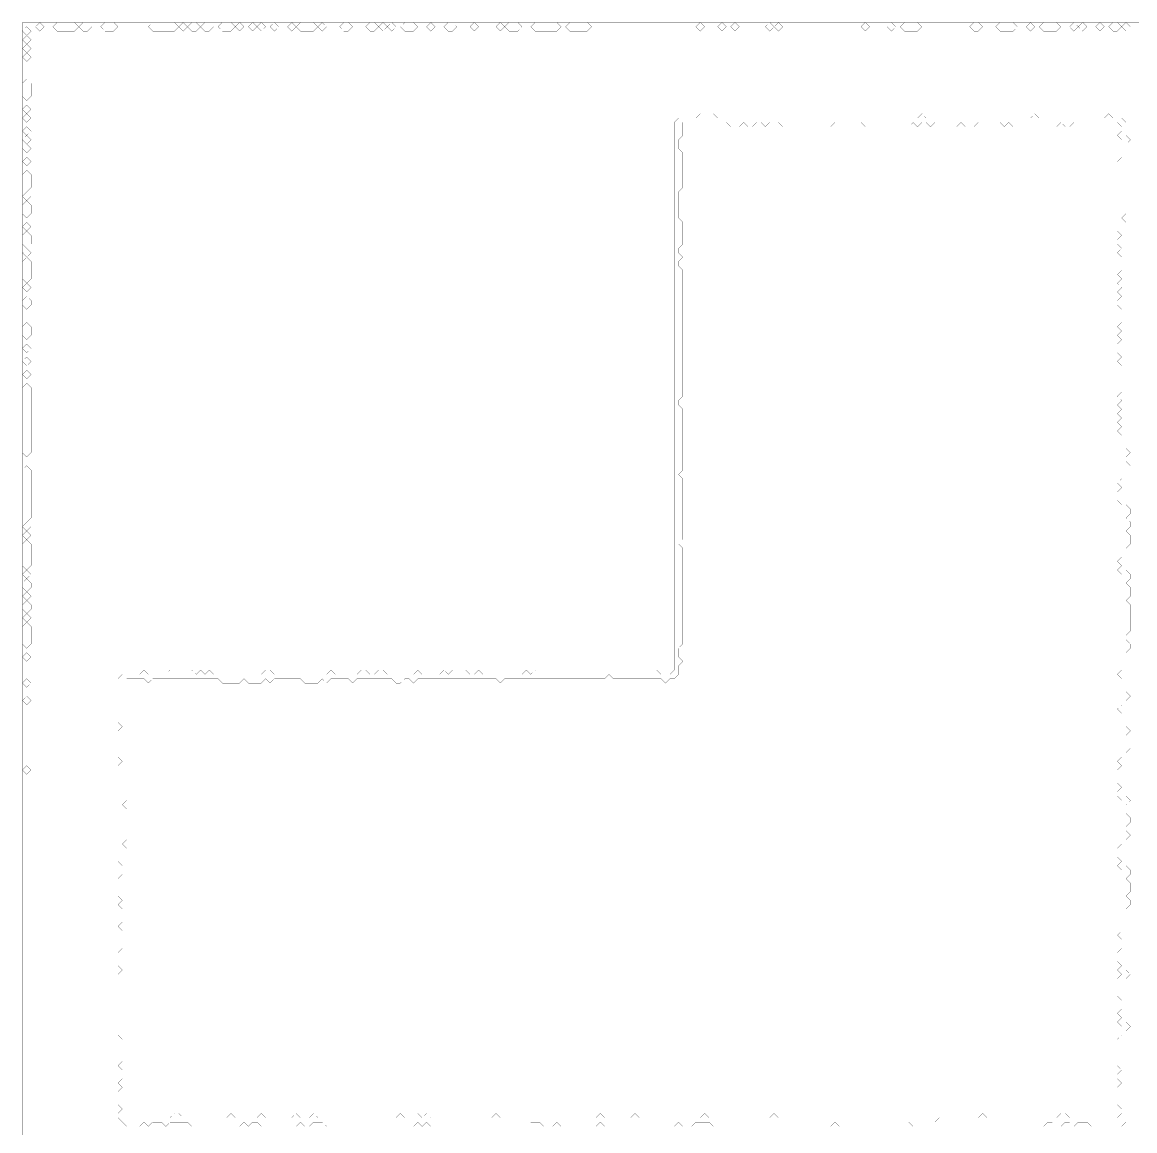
# Model space of a CAD drawing. Header units: metres. Extents: x 0 to 5079, y -5079 to 0.
# Drawn here: x 0 to 2544, y -2535 to 0 of the extents above; entities that cross this region are included whole.
import ezdxf

# ---------------------------------------------------------------- set-up
doc = ezdxf.new("R2010")
doc.units = ezdxf.units.M
doc.layers.add('conductor', color=1, linetype='Continuous')
doc.layers.add('substrate', color=5, linetype='Continuous')

msp = doc.modelspace()

# ---------------------------------------------------------------- linework, layer by layer
at = {"layer": 'conductor', "const_width": 0.5}
msp.add_lwpolyline([(1510.8, -228.6), (1510.8, -238.5), (1510.8, -248.5), (1510.8, -258.4), (1500.9, -268.4), (1500.9, -278.3), (1500.9, -288.2), (1510.8, -298.2), (1510.8, -308.1), (1510.8, -318.1), (1510.8, -328), (1510.8, -337.9), (1510.8, -347.9), (1510.8, -357.8), (1510.8, -367.8), (1510.8, -377.7), (1500.9, -387.6), (1500.9, -397.6), (1500.9, -407.5), (1500.9, -417.5), (1500.9, -427.4), (1500.9, -437.3), (1500.9, -447.3), (1510.8, -457.2), (1510.8, -467.2), (1510.8, -477.1), (1510.8, -487), (1510.8, -497), (1510.8, -506.9), (1500.9, -516.9), (1500.9, -526.8), (1510.8, -536.7), (1500.9, -546.7), (1500.9, -556.6), (1510.8, -566.5), (1510.8, -576.5), (1510.8, -586.4), (1510.8, -596.4), (1510.8, -606.3), (1510.8, -616.2), (1510.8, -626.2), (1510.8, -636.1), (1510.8, -646.1), (1510.8, -656), (1510.8, -665.9), (1510.8, -675.9), (1510.8, -685.8), (1510.8, -695.8), (1510.8, -705.7), (1510.8, -715.6), (1510.8, -725.6), (1510.8, -735.5), (1510.8, -745.5), (1510.8, -755.4), (1510.8, -765.3), (1510.8, -775.3), (1510.8, -785.2), (1510.8, -795.2), (1510.8, -805.1), (1510.8, -815), (1510.8, -825), (1510.8, -834.9), (1510.8, -844.9), (1510.8, -854.8), (1500.9, -864.7), (1500.9, -874.7), (1510.8, -884.6), (1510.8, -894.6), (1510.8, -904.5), (1510.8, -914.4), (1510.8, -924.4), (1510.8, -934.3), (1510.8, -944.2), (1510.8, -954.2), (1510.8, -964.1), (1510.8, -974.1), (1510.8, -984), (1510.8, -993.9), (1510.8, -1003.9), (1510.8, -1013.8), (1510.8, -1023.8), (1500.9, -1033.7), (1510.8, -1043.6), (1510.8, -1053.6), (1510.8, -1063.5), (1510.8, -1073.5), (1510.8, -1083.4), (1510.8, -1093.3), (1510.8, -1103.3), (1510.8, -1113.2), (1510.8, -1123.2), (1510.8, -1133.1), (1510.8, -1143), (1510.8, -1153), (1510.8, -1162.9), (1510.8, -1172.9), (1510.8, -1182.8), (1500.9, -1192.7), (1510.8, -1202.7), (1510.8, -1212.6), (1510.8, -1222.6), (1510.8, -1232.5), (1510.8, -1242.4), (1510.8, -1252.4), (1510.8, -1262.3), (1510.8, -1272.2), (1510.8, -1282.2), (1510.8, -1292.1), (1510.8, -1302.1), (1510.8, -1312), (1510.8, -1321.9), (1510.8, -1331.9), (1510.8, -1341.8), (1510.8, -1351.8), (1510.8, -1361.7), (1510.8, -1371.6), (1510.8, -1381.6), (1510.8, -1391.5), (1510.8, -1401.5), (1510.8, -1411.4), (1510.8, -1421.3), (1500.9, -1431.3), (1500.9, -1441.2), (1500.9, -1451.2), (1510.8, -1461.1), (1500.9, -1471), (1500.9, -1481), (1500.9, -1490.9), (1490.9, -1500.9), (1481, -1500.9), (1471, -1510.8), (1461.1, -1500.9), (1451.2, -1500.9), (1441.2, -1500.9), (1431.3, -1500.9), (1421.3, -1500.9), (1411.4, -1500.9), (1401.5, -1500.9), (1391.5, -1500.9), (1381.6, -1500.9), (1371.6, -1500.9), (1361.7, -1500.9), (1351.8, -1500.9), (1341.8, -1490.9), (1331.9, -1500.9), (1321.9, -1500.9), (1312, -1500.9), (1302.1, -1500.9), (1292.1, -1500.9), (1282.2, -1500.9), (1272.2, -1500.9), (1262.3, -1500.9), (1252.4, -1500.9), (1242.4, -1500.9), (1232.5, -1500.9), (1222.6, -1500.9), (1212.6, -1500.9), (1202.7, -1500.9), (1192.7, -1500.9), (1182.8, -1500.9), (1172.9, -1500.9), (1162.9, -1500.9), (1153, -1500.9), (1143, -1500.9), (1133.1, -1500.9), (1123.2, -1500.9), (1113.2, -1500.9), (1103.3, -1500.9), (1093.3, -1510.8), (1083.4, -1500.9), (1073.5, -1500.9), (1063.5, -1500.9), (1053.6, -1500.9), (1043.6, -1500.9), (1033.7, -1500.9), (1023.8, -1500.9), (1013.8, -1500.9), (1003.9, -1500.9), (993.9, -1500.9), (984, -1500.9), (974.1, -1500.9), (964.1, -1500.9), (954.2, -1500.9), (944.2, -1500.9), (934.3, -1500.9), (924.4, -1500.9), (914.4, -1500.9), (904.5, -1500.9), (894.6, -1510.8), (884.6, -1500.9), (874.7, -1500.9), (864.7, -1510.8), (854.8, -1510.8), (844.9, -1500.9), (834.9, -1500.9), (825, -1500.9), (815, -1500.9), (805.1, -1500.9), (795.2, -1500.9), (785.2, -1500.9), (775.3, -1500.9), (765.3, -1500.9), (755.4, -1510.8), (745.5, -1500.9), (735.5, -1500.9), (725.6, -1500.9), (715.6, -1500.9), (705.7, -1500.9), (695.8, -1510.8), (685.8, -1500.9), (675.9, -1510.8), (665.9, -1510.8), (656, -1510.8), (646.1, -1510.8), (636.1, -1500.9), (626.2, -1500.9), (616.2, -1500.9), (606.3, -1500.9), (596.4, -1500.9), (586.4, -1500.9), (576.5, -1500.9), (566.5, -1510.8), (556.6, -1500.9), (546.7, -1510.8), (536.7, -1510.8), (526.8, -1510.8), (516.9, -1510.8), (506.9, -1500.9), (497, -1510.8), (487, -1510.8), (477.1, -1510.8), (467.2, -1510.8), (457.2, -1510.8), (447.3, -1500.9), (437.3, -1500.9), (427.4, -1500.9), (417.5, -1500.9), (407.5, -1500.9), (397.6, -1500.9), (387.6, -1500.9), (377.7, -1500.9), (367.8, -1500.9), (357.8, -1500.9), (347.9, -1500.9), (337.9, -1500.9), (328, -1500.9), (318.1, -1500.9), (308.1, -1500.9), (298.2, -1500.9), (288.2, -1510.8), (278.3, -1500.9), (268.4, -1500.9), (258.4, -1500.9), (248.5, -1500.9), (238.5, -1500.9), (238.5, -1510.8), (238.5, -1520.7), (238.5, -1530.7), (238.5, -1540.6), (238.5, -1550.6), (238.5, -1560.5), (238.5, -1570.4), (238.5, -1580.4), (238.5, -1590.3), (238.5, -1600.3), (238.5, -1610.2), (238.5, -1620.1), (238.5, -1630.1), (238.5, -1640), (238.5, -1649.9), (238.5, -1659.9), (238.5, -1669.8), (238.5, -1679.8), (238.5, -1689.7), (238.5, -1699.6), (238.5, -1709.6), (238.5, -1719.5), (238.5, -1729.5), (238.5, -1739.4), (238.5, -1749.3), (238.5, -1759.3), (238.5, -1769.2), (238.5, -1779.2), (228.6, -1789.1), (238.5, -1799), (238.5, -1809), (238.5, -1818.9), (238.5, -1828.9), (238.5, -1838.8), (238.5, -1848.7), (238.5, -1858.7), (238.5, -1868.6), (228.6, -1878.6), (238.5, -1888.5), (238.5, -1898.4), (238.5, -1908.4), (238.5, -1918.3), (238.5, -1928.3), (238.5, -1938.2), (238.5, -1948.1), (238.5, -1958.1), (238.5, -1968), (238.5, -1978), (238.5, -1987.9), (238.5, -1997.8), (238.5, -2007.8), (238.5, -2017.7), (238.5, -2027.6), (238.5, -2037.6), (238.5, -2047.5), (238.5, -2057.5), (238.5, -2067.4), (238.5, -2077.3), (238.5, -2087.3), (238.5, -2097.2), (238.5, -2107.2), (238.5, -2117.1), (238.5, -2127), (238.5, -2137), (238.5, -2146.9), (238.5, -2156.9), (238.5, -2166.8), (238.5, -2176.7), (238.5, -2186.7), (238.5, -2196.6), (238.5, -2206.6), (238.5, -2216.5), (238.5, -2226.4), (238.5, -2236.4), (238.5, -2246.3), (238.5, -2256.3), (238.5, -2266.2), (238.5, -2276.1), (238.5, -2286.1), (238.5, -2296), (238.5, -2306), (238.5, -2315.9), (238.5, -2325.8), (238.5, -2335.8), (238.5, -2345.7), (238.5, -2355.7), (238.5, -2365.6), (238.5, -2375.5), (238.5, -2385.5), (238.5, -2395.4), (238.5, -2405.3), (238.5, -2415.3), (238.5, -2425.2), (238.5, -2435.2), (238.5, -2445.1), (238.5, -2455), (238.5, -2465), (238.5, -2474.9), (238.5, -2484.9), (238.5, -2494.8), (238.5, -2504.7), (248.5, -2504.7), (258.4, -2504.7), (268.4, -2504.7), (278.3, -2504.7), (288.2, -2504.7), (298.2, -2504.7), (308.1, -2504.7), (318.1, -2504.7), (328, -2504.7), (337.9, -2504.7), (347.9, -2494.8), (357.8, -2494.8), (367.8, -2504.7), (377.7, -2504.7), (387.6, -2504.7), (397.6, -2504.7), (407.5, -2504.7), (417.5, -2504.7), (427.4, -2504.7), (437.3, -2504.7), (447.3, -2504.7), (457.2, -2504.7), (467.2, -2504.7), (477.1, -2494.8), (487, -2504.7), (497, -2504.7), (506.9, -2504.7), (516.9, -2504.7), (526.8, -2504.7), (536.7, -2504.7), (546.7, -2494.8), (556.6, -2504.7), (566.5, -2504.7), (576.5, -2504.7), (586.4, -2504.7), (596.4, -2504.7), (606.3, -2504.7), (616.2, -2504.7), (626.2, -2494.8), (636.1, -2504.7), (646.1, -2504.7), (656, -2504.7), (665.9, -2494.8), (675.9, -2504.7), (685.8, -2504.7), (695.8, -2504.7), (705.7, -2504.7), (715.6, -2504.7), (725.6, -2504.7), (735.5, -2504.7), (745.5, -2504.7), (755.4, -2504.7), (765.3, -2504.7), (775.3, -2504.7), (785.2, -2504.7), (795.2, -2504.7), (805.1, -2504.7), (815, -2504.7), (825, -2504.7), (834.9, -2504.7), (844.9, -2504.7), (854.8, -2504.7), (864.7, -2494.8), (874.7, -2504.7), (884.6, -2504.7), (894.6, -2504.7), (904.5, -2494.8), (914.4, -2504.7), (924.4, -2494.8), (934.3, -2504.7), (944.2, -2504.7), (954.2, -2504.7), (964.1, -2504.7), (974.1, -2504.7), (984, -2504.7), (993.9, -2504.7), (1003.9, -2504.7), (1013.8, -2504.7), (1023.8, -2504.7), (1033.7, -2504.7), (1043.6, -2504.7), (1053.6, -2504.7), (1063.5, -2504.7), (1073.5, -2504.7), (1083.4, -2494.8), (1093.3, -2504.7), (1103.3, -2504.7), (1113.2, -2504.7), (1123.2, -2504.7), (1133.1, -2504.7), (1143, -2504.7), (1153, -2504.7), (1162.9, -2504.7), (1172.9, -2504.7), (1182.8, -2504.7), (1192.7, -2504.7), (1202.7, -2504.7), (1212.6, -2504.7), (1222.6, -2504.7), (1232.5, -2504.7), (1242.4, -2504.7), (1252.4, -2504.7), (1262.3, -2504.7), (1272.2, -2504.7), (1282.2, -2504.7), (1292.1, -2504.7), (1302.1, -2504.7), (1312, -2504.7), (1321.9, -2494.8), (1331.9, -2504.7), (1341.8, -2504.7), (1351.8, -2504.7), (1361.7, -2504.7), (1371.6, -2504.7), (1381.6, -2504.7), (1391.5, -2504.7), (1401.5, -2494.8), (1411.4, -2504.7), (1421.3, -2504.7), (1431.3, -2504.7), (1441.2, -2504.7), (1451.2, -2504.7), (1461.1, -2504.7), (1471, -2504.7), (1481, -2504.7), (1490.9, -2504.7), (1500.9, -2504.7), (1510.8, -2504.7), (1520.7, -2504.7), (1530.7, -2504.7), (1540.6, -2504.7), (1550.6, -2504.7), (1560.5, -2494.8), (1570.4, -2504.7), (1580.4, -2504.7), (1590.3, -2504.7), (1600.3, -2504.7), (1610.2, -2504.7), (1620.1, -2504.7), (1630.1, -2504.7), (1640, -2504.7), (1649.9, -2504.7), (1659.9, -2504.7), (1669.8, -2504.7), (1679.8, -2504.7), (1689.7, -2504.7), (1699.6, -2504.7), (1709.6, -2504.7), (1719.5, -2494.8), (1729.5, -2504.7), (1739.4, -2504.7), (1749.3, -2504.7), (1759.3, -2504.7), (1769.2, -2504.7), (1779.2, -2504.7), (1789.1, -2504.7), (1799, -2504.7), (1809, -2504.7), (1818.9, -2504.7), (1828.9, -2504.7), (1838.8, -2504.7), (1848.7, -2504.7), (1858.7, -2504.7), (1868.6, -2504.7), (1878.6, -2504.7), (1888.5, -2504.7), (1898.4, -2504.7), (1908.4, -2504.7), (1918.3, -2504.7), (1928.3, -2504.7), (1938.2, -2504.7), (1948.1, -2504.7), (1958.1, -2504.7), (1968, -2504.7), (1978, -2504.7), (1987.9, -2504.7), (1997.8, -2504.7), (2007.8, -2504.7), (2017.7, -2504.7), (2027.6, -2504.7), (2037.6, -2504.7), (2047.5, -2504.7), (2057.5, -2504.7), (2067.4, -2504.7), (2077.3, -2504.7), (2087.3, -2514.7), (2097.2, -2504.7), (2107.2, -2504.7), (2117.1, -2504.7), (2127, -2504.7), (2137, -2504.7), (2146.9, -2504.7), (2156.9, -2504.7), (2166.8, -2504.7), (2176.7, -2504.7), (2186.7, -2504.7), (2196.6, -2494.8), (2206.6, -2504.7), (2216.5, -2504.7), (2226.4, -2504.7), (2236.4, -2504.7), (2246.3, -2504.7), (2256.3, -2504.7), (2266.2, -2504.7), (2276.1, -2504.7), (2286.1, -2504.7), (2296, -2504.7), (2306, -2504.7), (2315.9, -2504.7), (2325.8, -2504.7), (2335.8, -2504.7), (2345.7, -2504.7), (2355.7, -2504.7), (2365.6, -2504.7), (2375.5, -2494.8), (2385.5, -2494.8), (2395.4, -2504.7), (2405.3, -2504.7), (2415.3, -2504.7), (2425.2, -2504.7), (2435.2, -2504.7), (2445.1, -2504.7), (2455, -2504.7), (2465, -2504.7), (2474.9, -2504.7), (2484.9, -2504.7), (2494.8, -2504.7), (2504.7, -2504.7), (2514.7, -2494.8), (2514.7, -2484.9), (2504.7, -2474.9), (2504.7, -2465), (2504.7, -2455), (2504.7, -2445.1), (2504.7, -2435.2), (2514.7, -2425.2), (2504.7, -2415.3), (2504.7, -2405.3), (2514.7, -2395.4), (2504.7, -2385.5), (2504.7, -2375.5), (2504.7, -2365.6), (2504.7, -2355.7), (2504.7, -2345.7), (2504.7, -2335.8), (2504.7, -2325.8), (2514.7, -2315.9), (2514.7, -2306), (2514.7, -2296), (2504.7, -2286.1), (2514.7, -2276.1), (2504.7, -2266.2), (2514.7, -2256.3), (2514.7, -2246.3), (2514.7, -2236.4), (2504.7, -2226.4), (2504.7, -2216.5), (2504.7, -2206.6), (2504.7, -2196.6), (2504.7, -2186.7), (2514.7, -2176.7), (2504.7, -2166.8), (2514.7, -2156.9), (2504.7, -2146.9), (2504.7, -2137), (2504.7, -2127), (2514.7, -2117.1), (2514.7, -2107.2), (2514.7, -2097.2), (2504.7, -2087.3), (2514.7, -2077.3), (2514.7, -2067.4), (2514.7, -2057.5), (2514.7, -2047.5), (2514.7, -2037.6), (2514.7, -2027.6), (2514.7, -2017.7), (2514.7, -2007.8), (2514.7, -1997.8), (2514.7, -1987.9), (2514.7, -1978), (2514.7, -1968), (2514.7, -1958.1), (2514.7, -1948.1), (2514.7, -1938.2), (2504.7, -1928.3), (2514.7, -1918.3), (2504.7, -1908.4), (2504.7, -1898.4), (2504.7, -1888.5), (2514.7, -1878.6), (2514.7, -1868.6), (2514.7, -1858.7), (2514.7, -1848.7), (2514.7, -1838.8), (2514.7, -1828.9), (2514.7, -1818.9), (2514.7, -1809), (2514.7, -1799), (2514.7, -1789.1), (2514.7, -1779.2), (2504.7, -1769.2), (2504.7, -1759.3), (2514.7, -1749.3), (2504.7, -1739.4), (2504.7, -1729.5), (2504.7, -1719.5), (2504.7, -1709.6), (2514.7, -1699.6), (2504.7, -1689.7), (2514.7, -1679.8), (2514.7, -1669.8), (2514.7, -1659.9), (2514.7, -1649.9), (2514.7, -1640), (2514.7, -1630.1), (2514.7, -1620.1), (2514.7, -1610.2), (2514.7, -1600.3), (2514.7, -1590.3), (2514.7, -1580.4), (2504.7, -1570.4), (2514.7, -1560.5), (2514.7, -1550.6), (2514.7, -1540.6), (2514.7, -1530.7), (2514.7, -1520.7), (2514.7, -1510.8), (2514.7, -1500.9), (2504.7, -1490.9), (2514.7, -1481), (2514.7, -1471), (2514.7, -1461.1), (2514.7, -1451.2), (2514.7, -1441.2), (2514.7, -1431.3), (2514.7, -1421.3), (2514.7, -1411.4), (2514.7, -1401.5), (2514.7, -1391.5), (2514.7, -1381.6), (2514.7, -1371.6), (2514.7, -1361.7), (2514.7, -1351.8), (2514.7, -1341.8), (2514.7, -1331.9), (2514.7, -1321.9), (2514.7, -1312), (2514.7, -1302.1), (2514.7, -1292.1), (2514.7, -1282.2), (2514.7, -1272.2), (2514.7, -1262.3), (2504.7, -1252.4), (2514.7, -1242.4), (2504.7, -1232.5), (2514.7, -1222.6), (2514.7, -1212.6), (2514.7, -1202.7), (2514.7, -1192.7), (2514.7, -1182.8), (2514.7, -1172.9), (2514.7, -1162.9), (2514.7, -1153), (2514.7, -1143), (2514.7, -1133.1), (2514.7, -1123.2), (2514.7, -1113.2), (2514.7, -1103.3), (2504.7, -1093.3), (2504.7, -1083.4), (2504.7, -1073.5), (2514.7, -1063.5), (2504.7, -1053.6), (2514.7, -1043.6), (2514.7, -1033.7), (2514.7, -1023.8), (2514.7, -1013.8), (2514.7, -1003.9), (2514.7, -993.9), (2514.7, -984), (2514.7, -974.1), (2514.7, -964.1), (2514.7, -954.2), (2514.7, -944.2), (2504.7, -934.3), (2514.7, -924.4), (2504.7, -914.4), (2514.7, -904.5), (2504.7, -894.6), (2514.7, -884.6), (2504.7, -874.7), (2514.7, -864.7), (2504.7, -854.8), (2514.7, -844.9), (2514.7, -834.9), (2514.7, -825), (2514.7, -815), (2514.7, -805.1), (2514.7, -795.2), (2514.7, -785.2), (2504.7, -775.3), (2514.7, -765.3), (2504.7, -755.4), (2504.7, -745.5), (2504.7, -735.5), (2514.7, -725.6), (2504.7, -715.6), (2514.7, -705.7), (2504.7, -695.8), (2514.7, -685.8), (2514.7, -675.9), (2514.7, -665.9), (2514.7, -656), (2504.7, -646.1), (2504.7, -636.1), (2514.7, -626.2), (2504.7, -616.2), (2514.7, -606.3), (2504.7, -596.4), (2514.7, -586.4), (2504.7, -576.5), (2514.7, -566.5), (2514.7, -556.6), (2514.7, -546.7), (2514.7, -536.7), (2504.7, -526.8), (2514.7, -516.9), (2504.7, -506.9), (2504.7, -497), (2514.7, -487), (2504.7, -477.1), (2504.7, -467.2), (2504.7, -457.2), (2504.7, -447.3), (2504.7, -437.3), (2504.7, -427.4), (2504.7, -417.5), (2504.7, -407.5), (2504.7, -397.6), (2504.7, -387.6), (2504.7, -377.7), (2504.7, -367.8), (2504.7, -357.8), (2504.7, -347.9), (2504.7, -337.9), (2504.7, -328), (2504.7, -318.1), (2514.7, -308.1), (2514.7, -298.2), (2514.7, -288.2), (2514.7, -278.3), (2514.7, -268.4), (2504.7, -258.4), (2514.7, -248.5), (2514.7, -238.5), (2504.7, -228.6), (2494.8, -228.6), (2484.9, -228.6), (2474.9, -228.6), (2465, -228.6), (2455, -228.6), (2445.1, -228.6), (2435.2, -228.6), (2425.2, -228.6), (2415.3, -228.6), (2405.3, -228.6), (2395.4, -238.5), (2385.5, -238.5), (2375.5, -228.6), (2365.6, -238.5), (2355.7, -228.6), (2345.7, -228.6), (2335.8, -228.6), (2325.8, -228.6), (2315.9, -228.6), (2306, -228.6), (2296, -228.6), (2286.1, -238.5), (2276.1, -238.5), (2266.2, -238.5), (2256.3, -228.6), (2246.3, -238.5), (2236.4, -228.6), (2226.4, -228.6), (2216.5, -228.6), (2206.6, -228.6), (2196.6, -228.6), (2186.7, -228.6), (2176.7, -238.5), (2166.8, -238.5), (2156.9, -238.5), (2146.9, -228.6), (2137, -238.5), (2127, -238.5), (2117.1, -238.5), (2107.2, -238.5), (2097.2, -238.5), (2087.3, -228.6), (2077.3, -238.5), (2067.4, -228.6), (2057.5, -228.6), (2047.5, -238.5), (2037.6, -228.6), (2027.6, -238.5), (2017.7, -238.5), (2007.8, -238.5), (1997.8, -238.5), (1987.9, -238.5), (1978, -238.5), (1968, -238.5), (1958.1, -238.5), (1948.1, -238.5), (1938.2, -238.5), (1928.3, -238.5), (1918.3, -228.6), (1908.4, -228.6), (1898.4, -228.6), (1888.5, -228.6), (1878.6, -228.6), (1868.6, -228.6), (1858.7, -228.6), (1848.7, -238.5), (1838.8, -238.5), (1828.9, -238.5), (1818.9, -238.5), (1809, -238.5), (1799, -238.5), (1789.1, -238.5), (1779.2, -238.5), (1769.2, -238.5), (1759.3, -238.5), (1749.3, -238.5), (1739.4, -238.5), (1729.5, -228.6), (1719.5, -228.6), (1709.6, -228.6), (1699.6, -238.5), (1689.7, -228.6), (1679.8, -228.6), (1669.8, -238.5), (1659.9, -238.5), (1649.9, -228.6), (1640, -238.5), (1630.1, -238.5), (1620.1, -238.5), (1610.2, -228.6), (1600.3, -228.6), (1590.3, -228.6), (1580.4, -228.6), (1570.4, -228.6), (1560.5, -228.6), (1550.6, -228.6), (1540.6, -228.6), (1530.7, -228.6), (1520.7, -228.6)], close=True, dxfattribs=at)
at = {"layer": 'substrate', "const_width": 0.5}
msp.add_lwpolyline([(2554.4, 0), (2544.5, 0), (2534.6, 0), (2524.6, 0), (2514.7, 0), (2504.7, 0), (2494.8, 0), (2484.9, 0), (2474.9, 0), (2465, 0), (2455, 0), (2445.1, 0), (2435.2, 0), (2425.2, 0), (2415.3, 0), (2405.3, 0), (2395.4, 0), (2385.5, 0), (2375.5, 0), (2365.6, 0), (2355.7, 0), (2345.7, 0), (2335.8, 0), (2325.8, 0), (2315.9, 0), (2306, 0), (2296, 0), (2286.1, 0), (2276.1, 0), (2266.2, 0), (2256.3, 0), (2246.3, 0), (2236.4, 0), (2226.4, 0), (2216.5, 0), (2206.6, 0), (2196.6, 0), (2186.7, 0), (2176.7, 0), (2166.8, 0), (2156.9, 0), (2146.9, 0), (2137, 0), (2127, 0), (2117.1, 0), (2107.2, 0), (2097.2, 0), (2087.3, 0), (2077.3, 0), (2067.4, 0), (2057.5, 0), (2047.5, 0), (2037.6, 0), (2027.6, 0), (2017.7, 0), (2007.8, 0), (1997.8, 0), (1987.9, 0), (1978, 0), (1968, 0), (1958.1, 0), (1948.1, 0), (1938.2, 0), (1928.3, 0), (1918.3, 0), (1908.4, 0), (1898.4, 0), (1888.5, 0), (1878.6, 0), (1868.6, 0), (1858.7, 0), (1848.7, 0), (1838.8, 0), (1828.9, 0), (1818.9, 0), (1809, 0), (1799, 0), (1789.1, 0), (1779.2, 0), (1769.2, 0), (1759.3, 0), (1749.3, 0), (1739.4, 0), (1729.5, 0), (1719.5, 0), (1709.6, 0), (1699.6, 0), (1689.7, 0), (1679.8, 0), (1669.8, 0), (1659.9, 0), (1649.9, 0), (1640, 0), (1630.1, 0), (1620.1, 0), (1610.2, 0), (1600.3, 0), (1590.3, 0), (1580.4, 0), (1570.4, 0), (1560.5, 0), (1550.6, 0), (1540.6, 0), (1530.7, 0), (1520.7, 0), (1510.8, 0), (1500.9, 0), (1490.9, 0), (1481, 0), (1471, 0), (1461.1, 0), (1451.2, 0), (1441.2, 0), (1431.3, 0), (1421.3, 0), (1411.4, 0), (1401.5, 0), (1391.5, 0), (1381.6, 0), (1371.6, 0), (1361.7, 0), (1351.8, 0), (1341.8, 0), (1331.9, 0), (1321.9, 0), (1312, 0), (1302.1, 0), (1292.1, 0), (1282.2, 0), (1272.2, 0), (1262.3, 0), (1252.4, 0), (1242.4, 0), (1232.5, 0), (1222.6, 0), (1212.6, 0), (1202.7, 0), (1192.7, 0), (1182.8, 0), (1172.9, 0), (1162.9, 0), (1153, 0), (1143, 0), (1133.1, 0), (1123.2, 0), (1113.2, 0), (1103.3, 0), (1093.3, 0), (1083.4, 0), (1073.5, 0), (1063.5, 0), (1053.6, 0), (1043.6, 0), (1033.7, 0), (1023.8, 0), (1013.8, 0), (1003.9, 0), (993.9, 0), (984, 0), (974.1, 0), (964.1, 0), (954.2, 0), (944.2, 0), (934.3, 0), (924.4, 0), (914.4, 0), (904.5, 0), (894.6, 0), (884.6, 0), (874.7, 0), (864.7, 0), (854.8, 0), (844.9, 0), (834.9, 0), (825, 0), (815, 0), (805.1, 0), (795.2, 0), (785.2, 0), (775.3, 0), (765.3, 0), (755.4, 0), (745.5, 0), (735.5, 0), (725.6, 0), (715.6, 0), (705.7, 0), (695.8, 0), (685.8, 0), (675.9, 0), (665.9, 0), (656, 0), (646.1, 0), (636.1, 0), (626.2, 0), (616.2, 0), (606.3, 0), (596.4, 0), (586.4, 0), (576.5, 0), (566.5, 0), (556.6, 0), (546.7, 0), (536.7, 0), (526.8, 0), (516.9, 0), (506.9, 0), (497, 0), (487, 0), (477.1, 0), (467.2, 0), (457.2, 0), (447.3, 0), (437.3, 0), (427.4, 0), (417.5, 0), (407.5, 0), (397.6, 0), (387.6, 0), (377.7, 0), (367.8, 0), (357.8, 0), (347.9, 0), (337.9, 0), (328, 0), (318.1, 0), (308.1, 0), (298.2, 0), (288.2, 0), (278.3, 0), (268.4, 0), (258.4, 0), (248.5, 0), (238.5, 0), (228.6, 0), (218.7, 0), (208.7, 0), (198.8, 0), (188.8, 0), (178.9, 0), (169, 0), (159, 0), (149.1, 0), (139.2, 0), (129.2, 0), (119.3, 0), (109.3, 0), (99.4, 0), (89.5, 0), (79.5, 0), (69.6, 0), (59.6, 0), (49.7, 0), (39.8, 0), (29.8, 0), (19.9, 0), (9.9, 0), (0, 0), (0, -9.9), (0, -19.9), (0, -29.8), (0, -39.8), (0, -49.7), (0, -59.6), (0, -69.6), (0, -79.5), (0, -89.5), (0, -99.4), (0, -109.3), (0, -119.3), (0, -129.2), (0, -139.2), (0, -149.1), (0, -159), (0, -169), (0, -178.9), (0, -188.8), (0, -198.8), (0, -208.7), (0, -218.7), (0, -228.6), (0, -238.5), (0, -248.5), (0, -258.4), (0, -268.4), (0, -278.3), (0, -288.2), (0, -298.2), (0, -308.1), (0, -318.1), (0, -328), (0, -337.9), (0, -347.9), (0, -357.8), (0, -367.8), (0, -377.7), (0, -387.6), (0, -397.6), (0, -407.5), (0, -417.5), (0, -427.4), (0, -437.3), (0, -447.3), (0, -457.2), (0, -467.2), (0, -477.1), (0, -487), (0, -497), (0, -506.9), (0, -516.9), (0, -526.8), (0, -536.7), (0, -546.7), (0, -556.6), (0, -566.5), (0, -576.5), (0, -586.4), (0, -596.4), (0, -606.3), (0, -616.2), (0, -626.2), (0, -636.1), (0, -646.1), (0, -656), (0, -665.9), (0, -675.9), (0, -685.8), (0, -695.8), (0, -705.7), (0, -715.6), (0, -725.6), (0, -735.5), (0, -745.5), (0, -755.4), (0, -765.3), (0, -775.3), (0, -785.2), (0, -795.2), (0, -805.1), (0, -815), (0, -825), (0, -834.9), (0, -844.9), (0, -854.8), (0, -864.7), (0, -874.7), (0, -884.6), (0, -894.6), (0, -904.5), (0, -914.4), (0, -924.4), (0, -934.3), (0, -944.2), (0, -954.2), (0, -964.1), (0, -974.1), (0, -984), (0, -993.9), (0, -1003.9), (0, -1013.8), (0, -1023.8), (0, -1033.7), (0, -1043.6), (0, -1053.6), (0, -1063.5), (0, -1073.5), (0, -1083.4), (0, -1093.3), (0, -1103.3), (0, -1113.2), (0, -1123.2), (0, -1133.1), (0, -1143), (0, -1153), (0, -1162.9), (0, -1172.9), (0, -1182.8), (0, -1192.7), (0, -1202.7), (0, -1212.6), (0, -1222.6), (0, -1232.5), (0, -1242.4), (0, -1252.4), (0, -1262.3), (0, -1272.2), (0, -1282.2), (0, -1292.1), (0, -1302.1), (0, -1312), (0, -1321.9), (0, -1331.9), (0, -1341.8), (0, -1351.8), (0, -1361.7), (0, -1371.6), (0, -1381.6), (0, -1391.5), (0, -1401.5), (0, -1411.4), (0, -1421.3), (0, -1431.3), (0, -1441.2), (0, -1451.2), (0, -1461.1), (0, -1471), (0, -1481), (0, -1490.9), (0, -1500.9), (0, -1510.8), (0, -1520.7), (0, -1530.7), (0, -1540.6), (0, -1550.6), (0, -1560.5), (0, -1570.4), (0, -1580.4), (0, -1590.3), (0, -1600.3), (0, -1610.2), (0, -1620.1), (0, -1630.1), (0, -1640), (0, -1649.9), (0, -1659.9), (0, -1669.8), (0, -1679.8), (0, -1689.7), (0, -1699.6), (0, -1709.6), (0, -1719.5), (0, -1729.5), (0, -1739.4), (0, -1749.3), (0, -1759.3), (0, -1769.2), (0, -1779.2), (0, -1789.1), (0, -1799), (0, -1809), (0, -1818.9), (0, -1828.9), (0, -1838.8), (0, -1848.7), (0, -1858.7), (0, -1868.6), (0, -1878.6), (0, -1888.5), (0, -1898.4), (0, -1908.4), (0, -1918.3), (0, -1928.3), (0, -1938.2), (0, -1948.1), (0, -1958.1), (0, -1968), (0, -1978), (0, -1987.9), (0, -1997.8), (0, -2007.8), (0, -2017.7), (0, -2027.6), (0, -2037.6), (0, -2047.5), (0, -2057.5), (0, -2067.4), (0, -2077.3), (0, -2087.3), (0, -2097.2), (0, -2107.2), (0, -2117.1), (0, -2127), (0, -2137), (0, -2146.9), (0, -2156.9), (0, -2166.8), (0, -2176.7), (0, -2186.7), (0, -2196.6), (0, -2206.6), (0, -2216.5), (0, -2226.4), (0, -2236.4), (0, -2246.3), (0, -2256.3), (0, -2266.2), (0, -2276.1), (0, -2286.1), (0, -2296), (0, -2306), (0, -2315.9), (0, -2325.8), (0, -2335.8), (0, -2345.7), (0, -2355.7), (0, -2365.6), (0, -2375.5), (0, -2385.5), (0, -2395.4), (0, -2405.3), (0, -2415.3), (0, -2425.2), (0, -2435.2), (0, -2445.1), (0, -2455), (0, -2465), (0, -2474.9), (0, -2484.9), (0, -2494.8), (0, -2504.7), (0, -2514.7), (0, -2524.6), (0, -2534.6), (0, -2544.5)], dxfattribs=at)
for points in [[(29.8, -9.9), (39.8, 0), (49.7, -9.9), (39.8, -19.9)], [(69.6, -9.9), (79.5, 0), (89.5, 0), (99.4, 0), (109.3, 0), (119.3, 0), (129.2, -9.9), (119.3, -19.9), (109.3, -19.9), (99.4, -19.9), (89.5, -19.9), (79.5, -19.9)], [(129.2, -9.9), (139.2, 0), (149.1, 0), (159, -9.9), (149.1, -19.9), (139.2, -19.9)], [(178.9, -9.9), (188.8, 0), (198.8, 0), (208.7, 0), (218.7, -9.9), (208.7, -19.9), (198.8, -19.9), (188.8, -19.9)], [(288.2, -9.9), (298.2, 0), (308.1, 0), (318.1, 0), (328, 0), (337.9, 0), (347.9, 0), (357.8, -9.9), (347.9, -19.9), (337.9, -19.9), (328, -19.9), (318.1, -19.9), (308.1, -19.9), (298.2, -19.9)], [(357.8, -9.9), (367.8, 0), (377.7, -9.9), (367.8, -19.9)], [(377.7, -9.9), (387.6, 0), (397.6, 0), (407.5, -9.9), (397.6, -19.9), (387.6, -19.9)], [(407.5, -9.9), (417.5, 0), (427.4, 0), (437.3, -9.9), (427.4, -19.9), (417.5, -19.9)], [(447.3, -9.9), (457.2, 0), (467.2, 0), (477.1, 0), (487, -9.9), (477.1, -19.9), (467.2, -19.9), (457.2, -19.9)], [(487, -9.9), (497, 0), (506.9, -9.9), (497, -19.9)], [(516.9, -9.9), (526.8, 0), (536.7, -9.9), (526.8, -19.9)], [(536.7, -9.9), (546.7, 0), (556.6, -9.9), (546.7, -19.9)], [(566.5, -9.9), (576.5, 0), (586.4, -9.9), (576.5, -19.9)], [(606.3, -9.9), (616.2, 0), (626.2, -9.9), (616.2, -19.9)], [(626.2, -9.9), (636.1, 0), (646.1, 0), (656, 0), (665.9, 0), (675.9, -9.9), (665.9, -19.9), (656, -19.9), (646.1, -19.9), (636.1, -19.9)], [(675.9, -9.9), (685.8, 0), (695.8, -9.9), (685.8, -19.9)], [(725.6, -9.9), (735.5, 0), (745.5, 0), (755.4, -9.9), (745.5, -19.9), (735.5, -19.9)], [(785.2, -9.9), (795.2, 0), (805.1, 0), (815, -9.9), (805.1, -19.9), (795.2, -19.9)], [(815, -9.9), (825, 0), (834.9, -9.9), (825, -19.9)], [(834.9, -9.9), (844.9, 0), (854.8, -9.9), (844.9, -19.9)], [(864.7, -9.9), (874.7, 0), (884.6, 0), (894.6, 0), (904.5, -9.9), (894.6, -19.9), (884.6, -19.9), (874.7, -19.9)], [(924.4, -9.9), (934.3, 0), (944.2, -9.9), (934.3, -19.9)], [(964.1, -9.9), (974.1, 0), (984, 0), (993.9, -9.9), (984, -19.9), (974.1, -19.9)], [(1023.8, -9.9), (1033.7, 0), (1043.6, -9.9), (1033.7, -19.9)], [(1083.4, -9.9), (1093.3, 0), (1103.3, -9.9), (1093.3, -19.9)], [(1103.3, -9.9), (1113.2, 0), (1123.2, 0), (1133.1, 0), (1143, -9.9), (1133.1, -19.9), (1123.2, -19.9), (1113.2, -19.9)], [(1162.9, -9.9), (1172.9, 0), (1182.8, 0), (1192.7, 0), (1202.7, 0), (1212.6, 0), (1222.6, 0), (1232.5, -9.9), (1222.6, -19.9), (1212.6, -19.9), (1202.7, -19.9), (1192.7, -19.9), (1182.8, -19.9), (1172.9, -19.9)], [(1242.4, -9.9), (1252.4, 0), (1262.3, 0), (1272.2, 0), (1282.2, 0), (1292.1, 0), (1302.1, -9.9), (1292.1, -19.9), (1282.2, -19.9), (1272.2, -19.9), (1262.3, -19.9), (1252.4, -19.9)], [(1540.6, -9.9), (1550.6, 0), (1560.5, -9.9), (1550.6, -19.9)], [(1590.3, -9.9), (1600.3, 0), (1610.2, -9.9), (1600.3, -19.9)], [(1620.1, -9.9), (1630.1, 0), (1640, -9.9), (1630.1, -19.9)], [(1699.6, -9.9), (1709.6, 0), (1719.5, -9.9), (1709.6, -19.9)], [(1719.5, -9.9), (1729.5, 0), (1739.4, -9.9), (1729.5, -19.9)], [(1918.3, -9.9), (1928.3, 0), (1938.2, -9.9), (1928.3, -19.9)], [(1978, -9.9), (1987.9, 0), (1997.8, -9.9), (1987.9, -19.9)], [(2007.8, -9.9), (2017.7, 0), (2027.6, 0), (2037.6, 0), (2047.5, 0), (2057.5, -9.9), (2047.5, -19.9), (2037.6, -19.9), (2027.6, -19.9), (2017.7, -19.9)], [(2166.8, -9.9), (2176.7, 0), (2186.7, 0), (2196.6, -9.9), (2186.7, -19.9), (2176.7, -19.9)], [(2226.4, -9.9), (2236.4, 0), (2246.3, 0), (2256.3, 0), (2266.2, 0), (2276.1, -9.9), (2266.2, -19.9), (2256.3, -19.9), (2246.3, -19.9), (2236.4, -19.9)], [(2296, -9.9), (2306, 0), (2315.9, -9.9), (2306, -19.9)], [(2325.8, -9.9), (2335.8, 0), (2345.7, 0), (2355.7, 0), (2365.6, 0), (2375.5, -9.9), (2365.6, -19.9), (2355.7, -19.9), (2345.7, -19.9), (2335.8, -19.9)], [(2395.4, -9.9), (2405.3, 0), (2415.3, -9.9), (2405.3, -19.9)], [(2415.3, -9.9), (2425.2, 0), (2435.2, -9.9), (2425.2, -19.9)], [(2455, -9.9), (2465, 0), (2474.9, -9.9), (2465, -19.9)], [(2484.9, -9.9), (2494.8, 0), (2504.7, 0), (2514.7, -9.9), (2504.7, -19.9), (2494.8, -19.9)], [(2514.7, -9.9), (2524.6, 0), (2534.6, -9.9), (2524.6, -19.9)], [(0, -19.9), (9.9, -9.9), (19.9, -19.9), (9.9, -29.8)], [(0, -39.8), (9.9, -29.8), (19.9, -39.8), (9.9, -49.7)], [(0, -59.6), (9.9, -49.7), (19.9, -59.6), (9.9, -69.6)], [(0, -79.5), (9.9, -69.6), (19.9, -79.5), (9.9, -89.5)], [(0, -139.2), (9.9, -129.2), (19.9, -139.2), (19.9, -149.1), (19.9, -159), (19.9, -169), (9.9, -178.9), (0, -169), (0, -159), (0, -149.1)], [(0, -198.8), (9.9, -188.8), (19.9, -198.8), (9.9, -208.7)], [(0, -218.7), (9.9, -208.7), (19.9, -218.7), (9.9, -228.6)], [(1540.6, -218.7), (1550.6, -208.7), (1560.5, -208.7), (1570.4, -208.7), (1580.4, -208.7), (1590.3, -218.7), (1600.3, -218.7), (1610.2, -218.7), (1620.1, -218.7), (1630.1, -218.7), (1640, -218.7), (1649.9, -218.7), (1659.9, -218.7), (1669.8, -218.7), (1679.8, -218.7), (1689.7, -218.7), (1699.6, -218.7), (1709.6, -218.7), (1719.5, -218.7), (1729.5, -218.7), (1739.4, -218.7), (1749.3, -218.7), (1759.3, -218.7), (1769.2, -218.7), (1779.2, -218.7), (1789.1, -218.7), (1799, -218.7), (1809, -218.7), (1818.9, -218.7), (1828.9, -218.7), (1838.8, -218.7), (1848.7, -218.7), (1858.7, -218.7), (1868.6, -218.7), (1878.6, -218.7), (1888.5, -218.7), (1898.4, -218.7), (1908.4, -218.7), (1918.3, -218.7), (1928.3, -218.7), (1938.2, -218.7), (1948.1, -218.7), (1958.1, -218.7), (1968, -218.7), (1978, -218.7), (1987.9, -218.7), (1997.8, -218.7), (2007.8, -218.7), (2017.7, -218.7), (2027.6, -218.7), (2037.6, -218.7), (2047.5, -218.7), (2057.5, -208.7), (2067.4, -218.7), (2077.3, -218.7), (2087.3, -218.7), (2097.2, -218.7), (2107.2, -218.7), (2117.1, -218.7), (2127, -218.7), (2137, -218.7), (2146.9, -218.7), (2156.9, -218.7), (2166.8, -218.7), (2176.7, -218.7), (2186.7, -218.7), (2196.6, -218.7), (2206.6, -218.7), (2216.5, -218.7), (2226.4, -218.7), (2236.4, -218.7), (2246.3, -218.7), (2256.3, -218.7), (2266.2, -218.7), (2276.1, -218.7), (2286.1, -218.7), (2296, -218.7), (2306, -218.7), (2315.9, -208.7), (2325.8, -218.7), (2335.8, -218.7), (2345.7, -218.7), (2355.7, -218.7), (2365.6, -218.7), (2375.5, -218.7), (2385.5, -218.7), (2395.4, -218.7), (2405.3, -218.7), (2415.3, -218.7), (2425.2, -218.7), (2435.2, -218.7), (2445.1, -218.7), (2455, -218.7), (2465, -218.7), (2474.9, -218.7), (2484.9, -208.7), (2494.8, -218.7), (2504.7, -218.7), (2514.7, -218.7), (2524.6, -228.6), (2524.6, -238.5), (2524.6, -248.5), (2524.6, -258.4), (2534.6, -268.4), (2524.6, -278.3), (2524.6, -288.2), (2524.6, -298.2), (2524.6, -308.1), (2524.6, -318.1), (2524.6, -328), (2524.6, -337.9), (2524.6, -347.9), (2524.6, -357.8), (2524.6, -367.8), (2524.6, -377.7), (2524.6, -387.6), (2524.6, -397.6), (2524.6, -407.5), (2524.6, -417.5), (2524.6, -427.4), (2524.6, -437.3), (2514.7, -447.3), (2524.6, -457.2), (2524.6, -467.2), (2524.6, -477.1), (2524.6, -487), (2524.6, -497), (2524.6, -506.9), (2524.6, -516.9), (2524.6, -526.8), (2524.6, -536.7), (2524.6, -546.7), (2524.6, -556.6), (2524.6, -566.5), (2524.6, -576.5), (2524.6, -586.4), (2524.6, -596.4), (2524.6, -606.3), (2524.6, -616.2), (2524.6, -626.2), (2524.6, -636.1), (2524.6, -646.1), (2524.6, -656), (2524.6, -665.9), (2524.6, -675.9), (2524.6, -685.8), (2524.6, -695.8), (2524.6, -705.7), (2524.6, -715.6), (2524.6, -725.6), (2524.6, -735.5), (2524.6, -745.5), (2524.6, -755.4), (2524.6, -765.3), (2524.6, -775.3), (2524.6, -785.2), (2524.6, -795.2), (2524.6, -805.1), (2524.6, -815), (2524.6, -825), (2524.6, -834.9), (2524.6, -844.9), (2524.6, -854.8), (2524.6, -864.7), (2524.6, -874.7), (2524.6, -884.6), (2524.6, -894.6), (2524.6, -904.5), (2524.6, -914.4), (2524.6, -924.4), (2524.6, -934.3), (2524.6, -944.2), (2524.6, -954.2), (2524.6, -964.1), (2524.6, -974.1), (2534.6, -984), (2524.6, -993.9), (2524.6, -1003.9), (2534.6, -1013.8), (2524.6, -1023.8), (2524.6, -1033.7), (2524.6, -1043.6), (2524.6, -1053.6), (2524.6, -1063.5), (2524.6, -1073.5), (2524.6, -1083.4), (2524.6, -1093.3), (2524.6, -1103.3), (2534.6, -1113.2), (2534.6, -1123.2), (2524.6, -1133.1), (2534.6, -1143), (2534.6, -1153), (2524.6, -1162.9), (2534.6, -1172.9), (2534.6, -1182.8), (2534.6, -1192.7), (2524.6, -1202.7), (2524.6, -1212.6), (2524.6, -1222.6), (2524.6, -1232.5), (2524.6, -1242.4), (2524.6, -1252.4), (2534.6, -1262.3), (2534.6, -1272.2), (2524.6, -1282.2), (2534.6, -1292.1), (2534.6, -1302.1), (2534.6, -1312), (2524.6, -1321.9), (2534.6, -1331.9), (2534.6, -1341.8), (2534.6, -1351.8), (2534.6, -1361.7), (2534.6, -1371.6), (2534.6, -1381.6), (2534.6, -1391.5), (2524.6, -1401.5), (2524.6, -1411.4), (2534.6, -1421.3), (2534.6, -1431.3), (2524.6, -1441.2), (2524.6, -1451.2), (2524.6, -1461.1), (2524.6, -1471), (2524.6, -1481), (2524.6, -1490.9), (2524.6, -1500.9), (2524.6, -1510.8), (2524.6, -1520.7), (2524.6, -1530.7), (2534.6, -1540.6), (2524.6, -1550.6), (2524.6, -1560.5), (2524.6, -1570.4), (2524.6, -1580.4), (2524.6, -1590.3), (2524.6, -1600.3), (2524.6, -1610.2), (2534.6, -1620.1), (2524.6, -1630.1), (2524.6, -1640), (2524.6, -1649.9), (2534.6, -1659.9), (2524.6, -1669.8), (2524.6, -1679.8), (2524.6, -1689.7), (2524.6, -1699.6), (2524.6, -1709.6), (2524.6, -1719.5), (2524.6, -1729.5), (2524.6, -1739.4), (2524.6, -1749.3), (2524.6, -1759.3), (2524.6, -1769.2), (2534.6, -1779.2), (2524.6, -1789.1), (2524.6, -1799), (2524.6, -1809), (2534.6, -1818.9), (2534.6, -1828.9), (2524.6, -1838.8), (2524.6, -1848.7), (2534.6, -1858.7), (2524.6, -1868.6), (2524.6, -1878.6), (2524.6, -1888.5), (2524.6, -1898.4), (2524.6, -1908.4), (2524.6, -1918.3), (2524.6, -1928.3), (2534.6, -1938.2), (2534.6, -1948.1), (2524.6, -1958.1), (2534.6, -1968), (2534.6, -1978), (2534.6, -1987.9), (2524.6, -1997.8), (2534.6, -2007.8), (2534.6, -2017.7), (2524.6, -2027.6), (2524.6, -2037.6), (2524.6, -2047.5), (2524.6, -2057.5), (2524.6, -2067.4), (2524.6, -2077.3), (2524.6, -2087.3), (2524.6, -2097.2), (2524.6, -2107.2), (2524.6, -2117.1), (2524.6, -2127), (2524.6, -2137), (2524.6, -2146.9), (2524.6, -2156.9), (2524.6, -2166.8), (2534.6, -2176.7), (2524.6, -2186.7), (2524.6, -2196.6), (2524.6, -2206.6), (2524.6, -2216.5), (2524.6, -2226.4), (2524.6, -2236.4), (2524.6, -2246.3), (2524.6, -2256.3), (2524.6, -2266.2), (2524.6, -2276.1), (2524.6, -2286.1), (2534.6, -2296), (2524.6, -2306), (2524.6, -2315.9), (2524.6, -2325.8), (2524.6, -2335.8), (2524.6, -2345.7), (2524.6, -2355.7), (2524.6, -2365.6), (2524.6, -2375.5), (2524.6, -2385.5), (2524.6, -2395.4), (2524.6, -2405.3), (2524.6, -2415.3), (2524.6, -2425.2), (2524.6, -2435.2), (2524.6, -2445.1), (2524.6, -2455), (2524.6, -2465), (2524.6, -2474.9), (2524.6, -2484.9), (2524.6, -2494.8), (2524.6, -2504.7), (2524.6, -2514.7), (2514.7, -2524.6), (2504.7, -2524.6), (2494.8, -2524.6), (2484.9, -2524.6), (2474.9, -2524.6), (2465, -2524.6), (2455, -2524.6), (2445.1, -2524.6), (2435.2, -2514.7), (2425.2, -2514.7), (2415.3, -2514.7), (2405.3, -2524.6), (2395.4, -2514.7), (2385.5, -2514.7), (2375.5, -2524.6), (2365.6, -2524.6), (2355.7, -2514.7), (2345.7, -2514.7), (2335.8, -2524.6), (2325.8, -2524.6), (2315.9, -2524.6), (2306, -2524.6), (2296, -2524.6), (2286.1, -2524.6), (2276.1, -2524.6), (2266.2, -2524.6), (2256.3, -2524.6), (2246.3, -2524.6), (2236.4, -2524.6), (2226.4, -2524.6), (2216.5, -2524.6), (2206.6, -2524.6), (2196.6, -2524.6), (2186.7, -2524.6), (2176.7, -2524.6), (2166.8, -2524.6), (2156.9, -2524.6), (2146.9, -2524.6), (2137, -2524.6), (2127, -2524.6), (2117.1, -2524.6), (2107.2, -2524.6), (2097.2, -2524.6), (2087.3, -2524.6), (2077.3, -2524.6), (2067.4, -2524.6), (2057.5, -2524.6), (2047.5, -2524.6), (2037.6, -2524.6), (2027.6, -2514.7), (2017.7, -2524.6), (2007.8, -2524.6), (1997.8, -2524.6), (1987.9, -2524.6), (1978, -2524.6), (1968, -2524.6), (1958.1, -2524.6), (1948.1, -2524.6), (1938.2, -2524.6), (1928.3, -2524.6), (1918.3, -2524.6), (1908.4, -2524.6), (1898.4, -2524.6), (1888.5, -2524.6), (1878.6, -2524.6), (1868.6, -2524.6), (1858.7, -2514.7), (1848.7, -2524.6), (1838.8, -2524.6), (1828.9, -2524.6), (1818.9, -2524.6), (1809, -2524.6), (1799, -2524.6), (1789.1, -2524.6), (1779.2, -2524.6), (1769.2, -2524.6), (1759.3, -2524.6), (1749.3, -2524.6), (1739.4, -2524.6), (1729.5, -2524.6), (1719.5, -2524.6), (1709.6, -2524.6), (1699.6, -2524.6), (1689.7, -2524.6), (1679.8, -2524.6), (1669.8, -2524.6), (1659.9, -2524.6), (1649.9, -2524.6), (1640, -2524.6), (1630.1, -2524.6), (1620.1, -2524.6), (1610.2, -2524.6), (1600.3, -2524.6), (1590.3, -2524.6), (1580.4, -2524.6), (1570.4, -2514.7), (1560.5, -2514.7), (1550.6, -2514.7), (1540.6, -2514.7), (1530.7, -2524.6), (1520.7, -2524.6), (1510.8, -2524.6), (1500.9, -2514.7), (1490.9, -2524.6), (1481, -2524.6), (1471, -2524.6), (1461.1, -2524.6), (1451.2, -2524.6), (1441.2, -2524.6), (1431.3, -2524.6), (1421.3, -2524.6), (1411.4, -2524.6), (1401.5, -2524.6), (1391.5, -2524.6), (1381.6, -2524.6), (1371.6, -2524.6), (1361.7, -2524.6), (1351.8, -2524.6), (1341.8, -2524.6), (1331.9, -2524.6), (1321.9, -2514.7), (1312, -2524.6), (1302.1, -2524.6), (1292.1, -2524.6), (1282.2, -2524.6), (1272.2, -2524.6), (1262.3, -2524.6), (1252.4, -2524.6), (1242.4, -2524.6), (1232.5, -2524.6), (1222.6, -2514.7), (1212.6, -2524.6), (1202.7, -2524.6), (1192.7, -2524.6), (1182.8, -2514.7), (1172.9, -2514.7), (1162.9, -2514.7), (1153, -2524.6), (1143, -2524.6), (1133.1, -2524.6), (1123.2, -2524.6), (1113.2, -2524.6), (1103.3, -2524.6), (1093.3, -2524.6), (1083.4, -2524.6), (1073.5, -2524.6), (1063.5, -2524.6), (1053.6, -2524.6), (1043.6, -2524.6), (1033.7, -2524.6), (1023.8, -2524.6), (1013.8, -2524.6), (1003.9, -2524.6), (993.9, -2524.6), (984, -2524.6), (974.1, -2524.6), (964.1, -2524.6), (954.2, -2524.6), (944.2, -2524.6), (934.3, -2524.6), (924.4, -2514.7), (914.4, -2524.6), (904.5, -2514.7), (894.6, -2524.6), (884.6, -2524.6), (874.7, -2524.6), (864.7, -2524.6), (854.8, -2524.6), (844.9, -2524.6), (834.9, -2524.6), (825, -2524.6), (815, -2524.6), (805.1, -2524.6), (795.2, -2524.6), (785.2, -2524.6), (775.3, -2524.6), (765.3, -2524.6), (755.4, -2524.6), (745.5, -2524.6), (735.5, -2524.6), (725.6, -2524.6), (715.6, -2524.6), (705.7, -2524.6), (695.8, -2524.6), (685.8, -2514.7), (675.9, -2514.7), (665.9, -2514.7), (656, -2524.6), (646.1, -2524.6), (636.1, -2514.7), (626.2, -2524.6), (616.2, -2524.6), (606.3, -2524.6), (596.4, -2524.6), (586.4, -2524.6), (576.5, -2524.6), (566.5, -2524.6), (556.6, -2524.6), (546.7, -2524.6), (536.7, -2514.7), (526.8, -2514.7), (516.9, -2524.6), (506.9, -2514.7), (497, -2524.6), (487, -2524.6), (477.1, -2524.6), (467.2, -2524.6), (457.2, -2524.6), (447.3, -2524.6), (437.3, -2524.6), (427.4, -2524.6), (417.5, -2524.6), (407.5, -2524.6), (397.6, -2524.6), (387.6, -2524.6), (377.7, -2514.7), (367.8, -2514.7), (357.8, -2514.7), (347.9, -2514.7), (337.9, -2514.7), (328, -2524.6), (318.1, -2514.7), (308.1, -2514.7), (298.2, -2514.7), (288.2, -2524.6), (278.3, -2514.7), (268.4, -2524.6), (258.4, -2524.6), (248.5, -2524.6), (238.5, -2524.6), (228.6, -2514.7), (218.7, -2504.7), (218.7, -2494.8), (228.6, -2484.9), (218.7, -2474.9), (218.7, -2465), (218.7, -2455), (218.7, -2445.1), (228.6, -2435.2), (218.7, -2425.2), (228.6, -2415.3), (228.6, -2405.3), (228.6, -2395.4), (218.7, -2385.5), (228.6, -2375.5), (228.6, -2365.6), (228.6, -2355.7), (228.6, -2345.7), (228.6, -2335.8), (228.6, -2325.8), (218.7, -2315.9), (218.7, -2306), (218.7, -2296), (218.7, -2286.1), (218.7, -2276.1), (218.7, -2266.2), (218.7, -2256.3), (218.7, -2246.3), (218.7, -2236.4), (218.7, -2226.4), (218.7, -2216.5), (218.7, -2206.6), (218.7, -2196.6), (218.7, -2186.7), (218.7, -2176.7), (228.6, -2166.8), (218.7, -2156.9), (218.7, -2146.9), (218.7, -2137), (218.7, -2127), (228.6, -2117.1), (228.6, -2107.2), (228.6, -2097.2), (228.6, -2087.3), (228.6, -2077.3), (218.7, -2067.4), (228.6, -2057.5), (228.6, -2047.5), (228.6, -2037.6), (228.6, -2027.6), (218.7, -2017.7), (228.6, -2007.8), (218.7, -1997.8), (218.7, -1987.9), (218.7, -1978), (218.7, -1968), (218.7, -1958.1), (228.6, -1948.1), (228.6, -1938.2), (228.6, -1928.3), (218.7, -1918.3), (218.7, -1908.4), (218.7, -1898.4), (218.7, -1888.5), (218.7, -1878.6), (218.7, -1868.6), (218.7, -1858.7), (218.7, -1848.7), (218.7, -1838.8), (218.7, -1828.9), (218.7, -1818.9), (218.7, -1809), (218.7, -1799), (218.7, -1789.1), (218.7, -1779.2), (218.7, -1769.2), (218.7, -1759.3), (218.7, -1749.3), (218.7, -1739.4), (218.7, -1729.5), (218.7, -1719.5), (218.7, -1709.6), (218.7, -1699.6), (228.6, -1689.7), (218.7, -1679.8), (218.7, -1669.8), (218.7, -1659.9), (218.7, -1649.9), (218.7, -1640), (218.7, -1630.1), (218.7, -1620.1), (228.6, -1610.2), (218.7, -1600.3), (218.7, -1590.3), (218.7, -1580.4), (218.7, -1570.4), (218.7, -1560.5), (218.7, -1550.6), (218.7, -1540.6), (218.7, -1530.7), (218.7, -1520.7), (218.7, -1510.8), (218.7, -1500.9), (228.6, -1490.9), (238.5, -1490.9), (248.5, -1490.9), (258.4, -1490.9), (268.4, -1490.9), (278.3, -1481), (288.2, -1490.9), (298.2, -1490.9), (308.1, -1490.9), (318.1, -1490.9), (328, -1490.9), (337.9, -1481), (347.9, -1481), (357.8, -1481), (367.8, -1481), (377.7, -1481), (387.6, -1481), (397.6, -1490.9), (407.5, -1481), (417.5, -1490.9), (427.4, -1481), (437.3, -1490.9), (447.3, -1490.9), (457.2, -1490.9), (467.2, -1490.9), (477.1, -1490.9), (487, -1490.9), (497, -1490.9), (506.9, -1490.9), (516.9, -1490.9), (526.8, -1490.9), (536.7, -1490.9), (546.7, -1490.9), (556.6, -1481), (566.5, -1481), (576.5, -1490.9), (586.4, -1490.9), (596.4, -1490.9), (606.3, -1490.9), (616.2, -1490.9), (626.2, -1490.9), (636.1, -1490.9), (646.1, -1490.9), (656, -1490.9), (665.9, -1490.9), (675.9, -1490.9), (685.8, -1490.9), (695.8, -1490.9), (705.7, -1481), (715.6, -1490.9), (725.6, -1490.9), (735.5, -1490.9), (745.5, -1490.9), (755.4, -1490.9), (765.3, -1490.9), (775.3, -1481), (785.2, -1481), (795.2, -1490.9), (805.1, -1490.9), (815, -1481), (825, -1481), (834.9, -1490.9), (844.9, -1490.9), (854.8, -1490.9), (864.7, -1490.9), (874.7, -1490.9), (884.6, -1490.9), (894.6, -1490.9), (904.5, -1481), (914.4, -1490.9), (924.4, -1490.9), (934.3, -1490.9), (944.2, -1490.9), (954.2, -1490.9), (964.1, -1481), (974.1, -1490.9), (984, -1481), (993.9, -1481), (1003.9, -1481), (1013.8, -1481), (1023.8, -1490.9), (1033.7, -1490.9), (1043.6, -1481), (1053.6, -1490.9), (1063.5, -1490.9), (1073.5, -1490.9), (1083.4, -1490.9), (1093.3, -1490.9), (1103.3, -1490.9), (1113.2, -1490.9), (1123.2, -1490.9), (1133.1, -1490.9), (1143, -1490.9), (1153, -1481), (1162.9, -1490.9), (1172.9, -1481), (1182.8, -1481), (1192.7, -1481), (1202.7, -1481), (1212.6, -1481), (1222.6, -1481), (1232.5, -1481), (1242.4, -1481), (1252.4, -1481), (1262.3, -1481), (1272.2, -1481), (1282.2, -1481), (1292.1, -1481), (1302.1, -1481), (1312, -1481), (1321.9, -1481), (1331.9, -1481), (1341.8, -1481), (1351.8, -1481), (1361.7, -1481), (1371.6, -1481), (1381.6, -1481), (1391.5, -1481), (1401.5, -1481), (1411.4, -1481), (1421.3, -1481), (1431.3, -1481), (1441.2, -1481), (1451.2, -1481), (1461.1, -1490.9), (1471, -1490.9), (1481, -1490.9), (1490.9, -1481), (1490.9, -1471), (1490.9, -1461.1), (1490.9, -1451.2), (1490.9, -1441.2), (1490.9, -1431.3), (1490.9, -1421.3), (1490.9, -1411.4), (1490.9, -1401.5), (1490.9, -1391.5), (1490.9, -1381.6), (1490.9, -1371.6), (1490.9, -1361.7), (1490.9, -1351.8), (1490.9, -1341.8), (1490.9, -1331.9), (1490.9, -1321.9), (1490.9, -1312), (1490.9, -1302.1), (1490.9, -1292.1), (1490.9, -1282.2), (1490.9, -1272.2), (1490.9, -1262.3), (1490.9, -1252.4), (1490.9, -1242.4), (1490.9, -1232.5), (1490.9, -1222.6), (1490.9, -1212.6), (1490.9, -1202.7), (1490.9, -1192.7), (1490.9, -1182.8), (1490.9, -1172.9), (1490.9, -1162.9), (1490.9, -1153), (1490.9, -1143), (1490.9, -1133.1), (1490.9, -1123.2), (1490.9, -1113.2), (1490.9, -1103.3), (1490.9, -1093.3), (1490.9, -1083.4), (1490.9, -1073.5), (1490.9, -1063.5), (1490.9, -1053.6), (1490.9, -1043.6), (1490.9, -1033.7), (1490.9, -1023.8), (1490.9, -1013.8), (1490.9, -1003.9), (1490.9, -993.9), (1490.9, -984), (1490.9, -974.1), (1490.9, -964.1), (1490.9, -954.2), (1490.9, -944.2), (1490.9, -934.3), (1490.9, -924.4), (1490.9, -914.4), (1490.9, -904.5), (1490.9, -894.6), (1490.9, -884.6), (1490.9, -874.7), (1490.9, -864.7), (1490.9, -854.8), (1490.9, -844.9), (1490.9, -834.9), (1490.9, -825), (1490.9, -815), (1490.9, -805.1), (1490.9, -795.2), (1490.9, -785.2), (1490.9, -775.3), (1490.9, -765.3), (1490.9, -755.4), (1490.9, -745.5), (1490.9, -735.5), (1490.9, -725.6), (1490.9, -715.6), (1490.9, -705.7), (1490.9, -695.8), (1490.9, -685.8), (1490.9, -675.9), (1490.9, -665.9), (1490.9, -656), (1490.9, -646.1), (1490.9, -636.1), (1490.9, -626.2), (1490.9, -616.2), (1490.9, -606.3), (1490.9, -596.4), (1490.9, -586.4), (1490.9, -576.5), (1490.9, -566.5), (1490.9, -556.6), (1490.9, -546.7), (1490.9, -536.7), (1490.9, -526.8), (1490.9, -516.9), (1490.9, -506.9), (1490.9, -497), (1490.9, -487), (1490.9, -477.1), (1490.9, -467.2), (1490.9, -457.2), (1490.9, -447.3), (1490.9, -437.3), (1490.9, -427.4), (1490.9, -417.5), (1490.9, -407.5), (1490.9, -397.6), (1490.9, -387.6), (1490.9, -377.7), (1490.9, -367.8), (1490.9, -357.8), (1490.9, -347.9), (1490.9, -337.9), (1490.9, -328), (1490.9, -318.1), (1490.9, -308.1), (1490.9, -298.2), (1490.9, -288.2), (1490.9, -278.3), (1490.9, -268.4), (1490.9, -258.4), (1490.9, -248.5), (1490.9, -238.5), (1490.9, -228.6), (1500.9, -218.7), (1510.8, -218.7), (1520.7, -218.7), (1530.7, -218.7)], [(0, -248.5), (9.9, -238.5), (19.9, -248.5), (9.9, -258.4)], [(0, -268.4), (9.9, -258.4), (19.9, -268.4), (9.9, -278.3)], [(0, -288.2), (9.9, -278.3), (19.9, -288.2), (9.9, -298.2)], [(0, -318.1), (9.9, -308.1), (19.9, -318.1), (9.9, -328)], [(0, -347.9), (9.9, -337.9), (19.9, -347.9), (19.9, -357.8), (19.9, -367.8), (19.9, -377.7), (9.9, -387.6), (0, -377.7), (0, -367.8), (0, -357.8)], [(0, -397.6), (9.9, -387.6), (19.9, -397.6), (9.9, -407.5)], [(0, -417.5), (9.9, -407.5), (19.9, -417.5), (19.9, -427.4), (19.9, -437.3), (9.9, -447.3), (0, -437.3), (0, -427.4)], [(0, -467.2), (9.9, -457.2), (19.9, -467.2), (9.9, -477.1)], [(0, -487), (9.9, -477.1), (19.9, -487), (19.9, -497), (19.9, -506.9), (9.9, -516.9), (0, -506.9), (0, -497)], [(0, -526.8), (9.9, -516.9), (19.9, -526.8), (9.9, -536.7)], [(0, -546.7), (9.9, -536.7), (19.9, -546.7), (19.9, -556.6), (19.9, -566.5), (19.9, -576.5), (19.9, -586.4), (9.9, -596.4), (0, -586.4), (0, -576.5), (0, -566.5), (0, -556.6)], [(0, -606.3), (9.9, -596.4), (19.9, -606.3), (9.9, -616.2)], [(0, -636.1), (9.9, -626.2), (19.9, -636.1), (19.9, -646.1), (9.9, -656), (0, -646.1)], [(0, -695.8), (9.9, -685.8), (19.9, -695.8), (19.9, -705.7), (19.9, -715.6), (9.9, -725.6), (0, -715.6), (0, -705.7)], [(0, -745.5), (9.9, -735.5), (19.9, -745.5), (9.9, -755.4)], [(0, -775.3), (9.9, -765.3), (19.9, -775.3), (9.9, -785.2)], [(0, -805.1), (9.9, -795.2), (19.9, -805.1), (9.9, -815)], [(0, -834.9), (9.9, -825), (19.9, -834.9), (19.9, -844.9), (19.9, -854.8), (19.9, -864.7), (19.9, -874.7), (19.9, -884.6), (19.9, -894.6), (19.9, -904.5), (19.9, -914.4), (19.9, -924.4), (19.9, -934.3), (19.9, -944.2), (19.9, -954.2), (19.9, -964.1), (19.9, -974.1), (19.9, -984), (9.9, -993.9), (0, -984), (0, -974.1), (0, -964.1), (0, -954.2), (0, -944.2), (0, -934.3), (0, -924.4), (0, -914.4), (0, -904.5), (0, -894.6), (0, -884.6), (0, -874.7), (0, -864.7), (0, -854.8), (0, -844.9)], [(0, -1023.8), (9.9, -1013.8), (19.9, -1023.8), (19.9, -1033.7), (19.9, -1043.6), (19.9, -1053.6), (19.9, -1063.5), (19.9, -1073.5), (19.9, -1083.4), (19.9, -1093.3), (19.9, -1103.3), (19.9, -1113.2), (19.9, -1123.2), (19.9, -1133.1), (9.9, -1143), (0, -1133.1), (0, -1123.2), (0, -1113.2), (0, -1103.3), (0, -1093.3), (0, -1083.4), (0, -1073.5), (0, -1063.5), (0, -1053.6), (0, -1043.6), (0, -1033.7)], [(0, -1153), (9.9, -1143), (19.9, -1153), (9.9, -1162.9)], [(0, -1172.9), (9.9, -1162.9), (19.9, -1172.9), (9.9, -1182.8)], [(0, -1192.7), (9.9, -1182.8), (19.9, -1192.7), (19.9, -1202.7), (19.9, -1212.6), (19.9, -1222.6), (19.9, -1232.5), (19.9, -1242.4), (9.9, -1252.4), (0, -1242.4), (0, -1232.5), (0, -1222.6), (0, -1212.6), (0, -1202.7)], [(0, -1262.3), (9.9, -1252.4), (19.9, -1262.3), (9.9, -1272.2)], [(0, -1282.2), (9.9, -1272.2), (19.9, -1282.2), (19.9, -1292.1), (9.9, -1302.1), (0, -1292.1)], [(0, -1312), (9.9, -1302.1), (19.9, -1312), (9.9, -1321.9)], [(0, -1331.9), (9.9, -1321.9), (19.9, -1331.9), (19.9, -1341.8), (9.9, -1351.8), (0, -1341.8)], [(0, -1361.7), (9.9, -1351.8), (19.9, -1361.7), (9.9, -1371.6)], [(0, -1381.6), (9.9, -1371.6), (19.9, -1381.6), (19.9, -1391.5), (19.9, -1401.5), (19.9, -1411.4), (19.9, -1421.3), (9.9, -1431.3), (0, -1421.3), (0, -1411.4), (0, -1401.5), (0, -1391.5)], [(0, -1451.2), (9.9, -1441.2), (19.9, -1451.2), (9.9, -1461.1)], [(0, -1510.8), (9.9, -1500.9), (19.9, -1510.8), (9.9, -1520.7)], [(0, -1550.6), (9.9, -1540.6), (19.9, -1550.6), (9.9, -1560.5)], [(0, -1709.6), (9.9, -1699.6), (19.9, -1709.6), (9.9, -1719.5)]]:
    msp.add_lwpolyline(points, close=True, dxfattribs=at)

doc.saveas('drawing.dxf')
